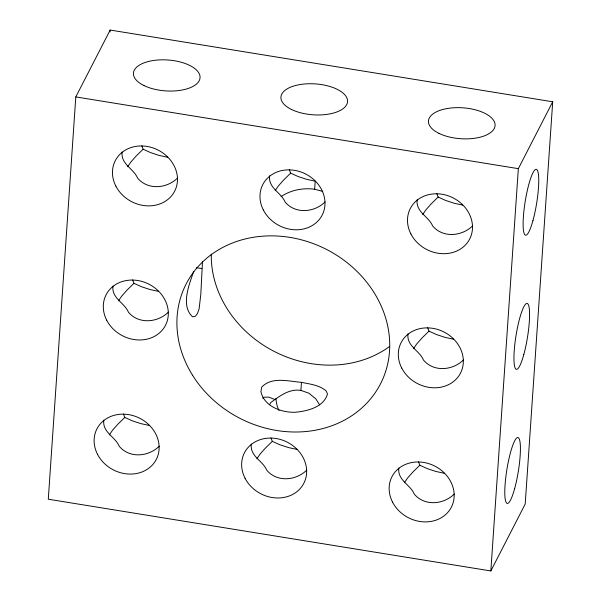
<?xml version="1.0" encoding="UTF-8"?>
<svg xmlns="http://www.w3.org/2000/svg" width="601" height="601" viewBox="0 0 601 601"><rect width="100%" height="100%" fill="white"/><g stroke="black" fill="none" stroke-linecap="round" stroke-linejoin="round"><path stroke-width="0.9" d="M202.484 261.495L200.824 294.167L199.134 308.756L197.459 313.624L195.22 316.374L192.575 316.802C180.488 305.684 189.097 284.716 193.65 271.584M75.801 96.919L48.29 499.213L490.837 570.95L525.199 504.081L552.71 101.787L110.163 30.05L75.801 96.919L518.34 168.656L552.71 101.787M110.036 31.921L110.163 30.05M319.634 404.841L315.856 398.936L308.982 393.257L300.906 390.387L301.462 382.341C288.555 381.334 271.765 376.399 261.766 387.074L260.894 391.379C263.779 406.306 281.486 412.669 295.016 412.286C307.239 411.197 323.834 407.275 327.5 393.925L326.02 390.785C319.214 385.046 309.891 384.092 301.462 382.341M322.782 191.434L314.661 189.24L315.209 181.194L306.623 179.323L298.246 176.581L290.644 173.141L289.351 169.767M490.837 570.95L518.34 168.656M269.511 404.743L270.781 402.55C279.683 396.104 289.134 388.554 300.906 390.387M127.682 166.732L130.815 162.097L136.081 156.125L143.128 149.228L141.844 145.855M118.517 300.831L121.65 296.195L126.916 290.223L133.955 283.326L132.671 279.953M109.344 434.929L112.477 430.293L117.743 424.321L124.79 417.425L123.505 414.051M275.198 190.645L278.331 186.01L283.597 180.037L290.644 173.141M256.86 458.841L259.993 454.206L265.259 448.233L272.306 441.337L271.013 437.964M422.713 214.557L425.846 209.922L431.112 203.949L438.152 197.053L436.867 193.68M413.541 348.655L416.673 344.02L421.94 338.047L428.986 331.151L427.702 327.778M404.375 482.753L407.508 478.118L412.774 472.146L419.814 465.249L418.529 461.876M262.69 398.26L263.892 397.216L268.752 397.141L275.153 399.612M281.073 196.632C290.734 189.976 303.114 187.677 314.661 189.24M177.58 178.009C166.86 188.631 147.876 190.359 137.637 178.151C133.527 168.4 120.538 164.178 122.138 151.94M168.415 312.107C157.695 322.729 138.703 324.457 128.464 312.25C124.362 302.498 111.373 298.276 112.973 286.038M325.096 201.921C314.376 212.544 295.392 214.272 285.144 202.064C281.043 192.312 268.054 188.098 269.654 175.853M159.242 446.205C148.522 456.828 129.538 458.555 119.299 446.34C115.189 436.596 102.2 432.374 103.8 420.137M472.611 225.841C461.891 236.456 442.907 238.184 432.66 225.976C428.558 216.225 415.569 212.01 417.169 199.765M306.758 470.117C296.038 480.74 277.053 482.468 266.806 470.26C262.705 460.509 249.715 456.287 251.316 444.049M463.439 359.939C452.718 370.554 433.734 372.282 423.495 360.074C419.393 350.323 406.396 346.108 408.004 333.863M454.273 494.037C443.553 504.652 424.569 506.38 414.322 494.172C410.22 484.421 397.231 480.207 398.831 467.961M196.542 267.708L201.853 268.572M462.725 205.106L454.138 203.243L445.754 200.494L438.152 197.053M167.702 157.282L159.107 155.411L150.731 152.669L143.128 149.228M453.56 339.204L444.965 337.341L436.589 334.592L428.986 331.151M158.529 291.38L149.942 289.509L141.558 286.767L133.955 283.326M444.387 473.303L435.8 471.439L427.416 468.69L419.814 465.249M296.871 449.39L288.285 447.52L279.908 444.778L272.306 441.337M149.364 425.478L140.769 423.607L132.393 420.865L124.79 417.425M389.501 346.522A109.254 94.898 27.2 0 1 273.876 351.254A109.254 94.898 27.2 0 1 211.289 254.08M278.992 410.543A33.386 28.998 27.2 0 1 276.009 398.486M106.693 320.213A33.386 28.998 27.2 0 0 162.901 329.325A33.386 28.998 27.2 0 0 137.824 280.517A33.386 28.998 27.2 0 0 106.693 320.213M245.035 478.223A33.386 28.998 27.2 0 0 301.244 487.336A33.386 28.998 27.2 0 0 276.167 438.527A33.386 28.998 27.2 0 0 245.035 478.223M410.889 233.947A33.386 28.998 27.2 0 0 467.097 243.052A33.386 28.998 27.2 0 0 442.02 194.251A33.386 28.998 27.2 0 0 410.889 233.947M97.52 454.311A33.386 28.998 27.2 0 0 153.728 463.424A33.386 28.998 27.2 0 0 128.652 414.615A33.386 28.998 27.2 0 0 97.52 454.311M115.858 186.115A33.386 28.998 27.2 0 0 172.066 195.227A33.386 28.998 27.2 0 0 146.99 146.419A33.386 28.998 27.2 0 0 115.858 186.115M143.962 85.552A33.386 15.491 3.9 0 0 199.194 80.699A33.386 15.491 3.9 0 0 157.064 60.07A33.386 15.491 3.9 0 0 143.962 85.552M192.53 375.212A109.254 94.898 27.2 0 0 376.789 390.342A109.254 94.898 27.2 0 0 280.637 236.253A109.254 94.898 27.2 0 0 192.53 375.212M523.802 354.56A33.386 5.792 -80.8 0 0 527.295 303.467A33.386 5.792 -80.8 0 0 514.208 351.082A33.386 5.792 -80.8 0 0 523.802 354.56M392.551 502.143A33.386 28.998 27.2 0 0 448.759 511.248A33.386 28.998 27.2 0 0 423.682 462.439A33.386 28.998 27.2 0 0 392.551 502.143M514.636 488.658A33.386 5.792 -80.8 0 0 518.13 437.566A33.386 5.792 -80.8 0 0 505.043 485.18A33.386 5.792 -80.8 0 0 514.636 488.658M532.974 220.462A33.386 5.792 -80.8 0 0 536.468 169.369A33.386 5.792 -80.8 0 0 523.381 216.984A33.386 5.792 -80.8 0 0 532.974 220.462M263.373 210.027A33.386 28.998 27.2 0 0 319.582 219.14A33.386 28.998 27.2 0 0 294.505 170.331A33.386 28.998 27.2 0 0 263.373 210.027M438.993 133.377A33.386 15.491 3.9 0 0 494.217 128.524A33.386 15.491 3.9 0 0 452.087 107.895A33.386 15.491 3.9 0 0 438.993 133.377M291.477 109.465A33.386 15.491 3.9 0 0 346.709 104.612A33.386 15.491 3.9 0 0 304.572 83.982A33.386 15.491 3.9 0 0 291.477 109.465M401.716 368.045A33.386 28.998 27.2 0 0 457.924 377.15A33.386 28.998 27.2 0 0 432.848 328.341A33.386 28.998 27.2 0 0 401.716 368.045"/></g></svg>
